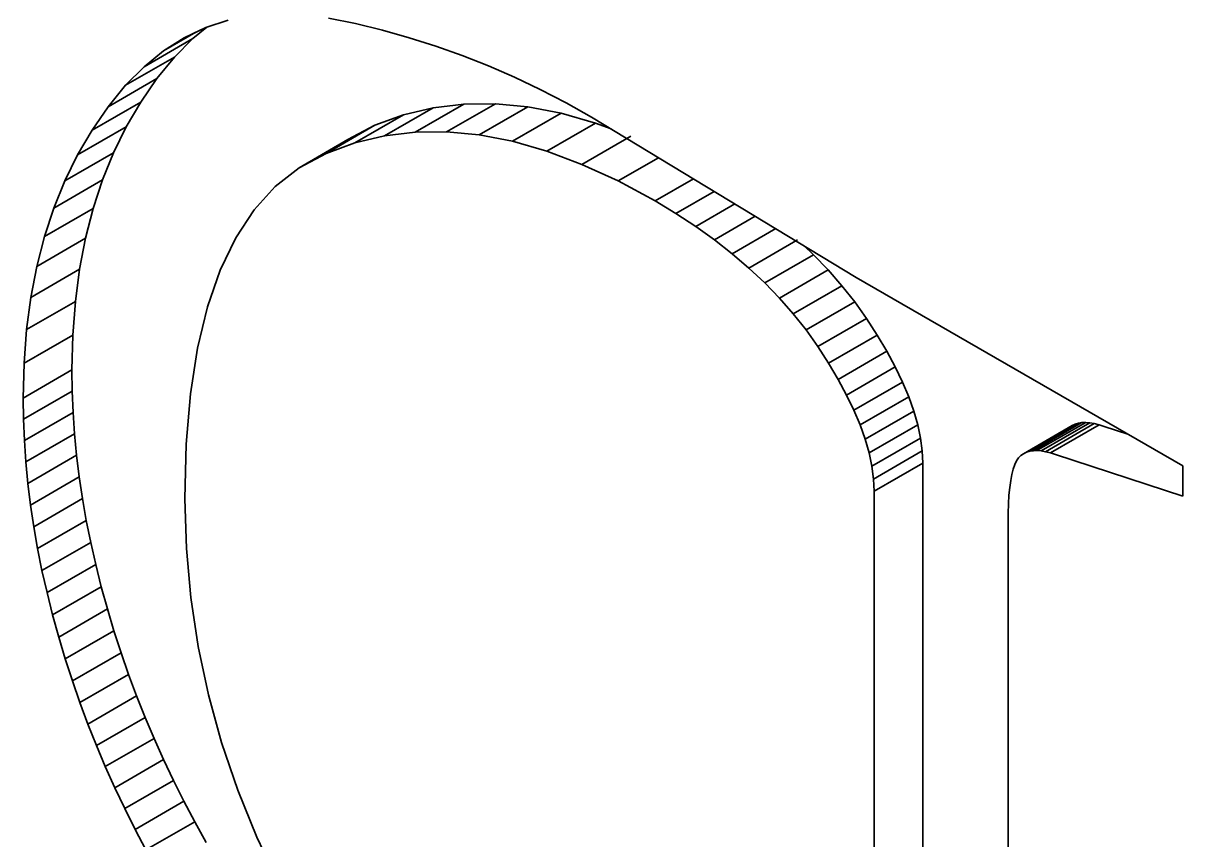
# Model space of a CAD drawing. Header units: millimetres. Extents: x -148 to 148, y -105 to 105.
# Drawn here: x 95.315 to 96.998, y -24.1 to -22.915 of the extents above; entities that cross this region are included whole.
import ezdxf

# ---------------------------------------------------------------- set-up
doc = ezdxf.new("R2010")
doc.units = ezdxf.units.MM
doc.layers.add('粗实线层', color=7, linetype='Continuous', lineweight=35)

msp = doc.modelspace()

# ---------------------------------------------------------------- linework, layer by layer
at = {"layer": '粗实线层', "color": 7, "lineweight": 35, "ltscale": 0.000865775}
msp.add_line((95.5485, -22.9359), (95.5798, -22.921), dxfattribs=at)
at = {"layer": '粗实线层', "color": 7, "lineweight": 35, "ltscale": 0.000657373}
msp.add_line((95.5611, -22.937), (95.5815, -22.9205), dxfattribs=at)
at = {"layer": '粗实线层', "color": 7, "lineweight": 35, "ltscale": 0.000861913}
msp.add_line((95.5798, -22.921), (95.6125, -22.9102), dxfattribs=at)
at = {"layer": '粗实线层', "color": 7, "lineweight": 35, "ltscale": 0.001001}
msp.add_line((95.7582, -22.9073), (95.7974, -22.9154), dxfattribs=at)
at = {"layer": '粗实线层', "color": 7, "lineweight": 35, "ltscale": 0.001003}
msp.add_line((95.7974, -22.9154), (95.8364, -22.9249), dxfattribs=at)
at = {"layer": '粗实线层', "color": 7, "lineweight": 35, "ltscale": 0.002041}
for p, q in [((95.4904, -22.9779), (95.5611, -22.937)), ((95.4635, -23.0049), (95.5343, -22.9641)), ((95.4382, -23.036), (95.5089, -22.9952)), ((95.4148, -23.07), (95.4855, -23.0292)), ((95.8393, -23.0782), (95.91, -23.0374)), ((95.8837, -23.0729), (95.9544, -23.0321)), ((95.9294, -23.0724), (96.0002, -23.0316)), ((95.9765, -23.0769), (96.0472, -23.0361)), ((95.7963, -23.0885), (95.867, -23.0477)), ((96.025, -23.0862), (96.0957, -23.0454)), ((95.3938, -23.1059), (95.4645, -23.0651)), ((95.7546, -23.1037), (95.8253, -23.0629)), ((96.0748, -23.1005), (96.1455, -23.0597)), ((95.7156, -23.1246), (95.7863, -23.0838)), ((96.1259, -23.1197), (96.1966, -23.0789)), ((95.3753, -23.1436), (95.446, -23.1028)), ((95.3457, -23.2245), (95.4164, -23.1837)), ((95.3346, -23.2677), (95.4053, -23.2269)), ((96.3682, -23.2702), (96.4389, -23.2293)), ((96.3911, -23.2917), (96.4618, -23.2508)), ((95.326, -23.3127), (95.3967, -23.2719)), ((96.4125, -23.3138), (96.4832, -23.273)), ((96.4325, -23.3366), (96.5032, -23.2958)), ((95.3198, -23.3596), (95.3906, -23.3188)), ((96.451, -23.3601), (96.5217, -23.3193)), ((96.4681, -23.3843), (96.5388, -23.3435)), ((95.3161, -23.4083), (95.3868, -23.3675)), ((96.4836, -23.4084), (96.5543, -23.3676)), ((96.4975, -23.4319), (96.5682, -23.391)), ((95.3149, -23.4589), (95.3856, -23.418)), ((96.5204, -23.4767), (96.5911, -23.4358)), ((96.5294, -23.498), (96.6001, -23.4572)), ((96.5368, -23.5187), (96.6075, -23.4779)), ((96.5425, -23.5386), (96.6132, -23.4978)), ((96.7667, -23.5397), (96.8374, -23.4988)), ((96.7709, -23.5376), (96.8416, -23.4967)), ((96.7756, -23.5361), (96.8463, -23.4953)), ((96.7807, -23.5353), (96.8514, -23.4945)), ((96.7862, -23.5352), (96.8569, -23.4943)), ((96.7922, -23.5357), (96.8629, -23.4948)), ((96.7987, -23.5368), (96.8694, -23.496)), ((96.8056, -23.5386), (96.8763, -23.4977)), ((95.3187, -23.5516), (95.3895, -23.5107)), ((96.5466, -23.5579), (96.6173, -23.5171)), ((95.3217, -23.5828), (95.3924, -23.542)), ((96.549, -23.5765), (96.6198, -23.5357)), ((96.5499, -23.5943), (96.6206, -23.5535)), ((95.3256, -23.6142), (95.3963, -23.5734)), ((95.3303, -23.6457), (95.401, -23.6049)), ((95.3358, -23.6775), (95.4065, -23.6366)), ((95.3422, -23.7094), (95.4129, -23.6685)), ((95.3495, -23.7414), (95.4202, -23.7006)), ((95.3576, -23.7736), (95.4283, -23.7328)), ((95.3664, -23.8058), (95.4372, -23.765)), ((95.376, -23.8377), (95.4467, -23.7969)), ((95.3863, -23.8695), (95.457, -23.8286)), ((95.3972, -23.9009), (95.4679, -23.8601)), ((95.4088, -23.9322), (95.4795, -23.8914)), ((95.4211, -23.9632), (95.4919, -23.9224)), ((95.4341, -23.994), (95.5049, -23.9532)), ((95.4478, -24.0245), (95.5185, -23.9837)), ((95.4622, -24.0549), (95.5329, -24.014)), ((95.4773, -24.085), (95.548, -24.0441)), ((95.4931, -24.1149), (95.5638, -24.0741))]:
    msp.add_line(p, q, dxfattribs=at)
at = {"layer": '粗实线层', "color": 7, "lineweight": 35, "ltscale": 0.001356}
msp.add_line((95.5187, -22.9549), (95.5657, -22.9277), dxfattribs=at)
at = {"layer": '粗实线层', "color": 7, "lineweight": 35, "ltscale": 0.000882696}
msp.add_line((95.5187, -22.9549), (95.5485, -22.9359), dxfattribs=at)
at = {"layer": '粗实线层', "color": 7, "lineweight": 35, "ltscale": 0.000952727}
for p, q in [((95.5343, -22.9641), (95.5611, -22.937)), ((95.4635, -23.0049), (95.4904, -22.9779))]:
    msp.add_line(p, q, dxfattribs=at)
at = {"layer": '粗实线层', "color": 7, "lineweight": 35, "ltscale": 0.001006}
msp.add_line((95.8364, -22.9249), (95.8751, -22.9358), dxfattribs=at)
at = {"layer": '粗实线层', "color": 7, "lineweight": 35, "ltscale": 0.00101}
msp.add_line((95.8751, -22.9358), (95.9137, -22.9481), dxfattribs=at)
at = {"layer": '粗实线层', "color": 7, "lineweight": 35, "ltscale": 0.000912007}
msp.add_line((95.4904, -22.9779), (95.5187, -22.9549), dxfattribs=at)
at = {"layer": '粗实线层', "color": 7, "lineweight": 35, "ltscale": 0.001016}
msp.add_line((95.9137, -22.9481), (95.9519, -22.9617), dxfattribs=at)
at = {"layer": '粗实线层', "color": 7, "lineweight": 35, "ltscale": 0.001004}
for p, q in [((95.5089, -22.9952), (95.5343, -22.9641)), ((95.4382, -23.036), (95.4635, -23.0049))]:
    msp.add_line(p, q, dxfattribs=at)
at = {"layer": '粗实线层', "color": 7, "lineweight": 35, "ltscale": 0.001023}
msp.add_line((95.9519, -22.9617), (95.99, -22.9768), dxfattribs=at)
at = {"layer": '粗实线层', "color": 7, "lineweight": 35, "ltscale": 0.001031}
msp.add_line((95.99, -22.9768), (96.0278, -22.9933), dxfattribs=at)
at = {"layer": '粗实线层', "color": 7, "lineweight": 35, "ltscale": 0.001033}
for p, q in [((95.4855, -23.0292), (95.5089, -22.9952)), ((95.4148, -23.07), (95.4382, -23.036))]:
    msp.add_line(p, q, dxfattribs=at)
at = {"layer": '粗实线层', "color": 7, "lineweight": 35, "ltscale": 0.00104}
msp.add_line((96.0278, -22.9933), (96.0654, -23.0111), dxfattribs=at)
at = {"layer": '粗实线层', "color": 7, "lineweight": 35, "ltscale": 0.00105}
for p, q in [((96.0654, -23.0111), (96.1027, -23.0304)), ((95.446, -23.1028), (95.4645, -23.0651)), ((95.3753, -23.1436), (95.3938, -23.1059))]:
    msp.add_line(p, q, dxfattribs=at)
at = {"layer": '粗实线层', "color": 7, "lineweight": 35, "ltscale": 0.001038}
msp.add_line((95.4645, -23.0651), (95.4855, -23.0292), dxfattribs=at)
at = {"layer": '粗实线层', "color": 7, "lineweight": 35, "ltscale": 0.001106}
for p, q in [((95.91, -23.0374), (95.867, -23.0477)), ((95.8253, -23.0629), (95.7863, -23.0838)), ((95.8393, -23.0782), (95.7963, -23.0885))]:
    msp.add_line(p, q, dxfattribs=at)
at = {"layer": '粗实线层', "color": 7, "lineweight": 35, "ltscale": 0.001117}
for p, q in [((95.9544, -23.0321), (95.91, -23.0374)), ((95.8837, -23.0729), (95.8393, -23.0782))]:
    msp.add_line(p, q, dxfattribs=at)
at = {"layer": '粗实线层', "color": 7, "lineweight": 35, "ltscale": 0.001144}
for p, q in [((96.0002, -23.0316), (95.9544, -23.0321)), ((95.9294, -23.0724), (95.8837, -23.0729)), ((95.6808, -23.152), (95.65, -23.1859))]:
    msp.add_line(p, q, dxfattribs=at)
at = {"layer": '粗实线层', "color": 7, "lineweight": 35, "ltscale": 0.001182}
for p, q in [((96.0472, -23.0361), (96.0002, -23.0316)), ((95.9765, -23.0769), (95.9294, -23.0724)), ((95.3906, -23.3188), (95.3967, -23.2719)), ((95.3198, -23.3596), (95.326, -23.3127))]:
    msp.add_line(p, q, dxfattribs=at)
at = {"layer": '粗实线层', "color": 7, "lineweight": 35, "ltscale": 0.001233}
msp.add_line((96.0957, -23.0454), (96.0472, -23.0361), dxfattribs=at)
at = {"layer": '粗实线层', "color": 7, "lineweight": 35, "ltscale": 0.001061}
msp.add_line((96.1027, -23.0304), (96.1398, -23.051), dxfattribs=at)
at = {"layer": '粗实线层', "color": 7, "lineweight": 35, "ltscale": 0.001109}
for p, q in [((95.867, -23.0477), (95.8253, -23.0629)), ((95.7963, -23.0885), (95.7546, -23.1037))]:
    msp.add_line(p, q, dxfattribs=at)
at = {"layer": '粗实线层', "color": 7, "lineweight": 35, "ltscale": 0.001295}
for p, q in [((96.1455, -23.0597), (96.0957, -23.0454)), ((96.0748, -23.1005), (96.025, -23.0862))]:
    msp.add_line(p, q, dxfattribs=at)
at = {"layer": '粗实线层', "color": 7, "lineweight": 35, "ltscale": 0.011225}
msp.add_line((96.1398, -23.051), (96.5238, -23.2837), dxfattribs=at)
at = {"layer": '粗实线层', "color": 7, "lineweight": 35, "ltscale": 0.001039}
msp.add_line((95.3938, -23.1059), (95.4148, -23.07), dxfattribs=at)
at = {"layer": '粗实线层', "color": 7, "lineweight": 35, "ltscale": 0.000603949}
msp.add_line((96.1681, -23.0682), (96.1455, -23.0597), dxfattribs=at)
at = {"layer": '粗实线层', "color": 7, "lineweight": 35, "ltscale": 0.001234}
msp.add_line((96.025, -23.0862), (95.9765, -23.0769), dxfattribs=at)
at = {"layer": '粗实线层', "color": 7, "lineweight": 35, "ltscale": 0.001066}
msp.add_line((95.43, -23.1423), (95.446, -23.1028), dxfattribs=at)
at = {"layer": '粗实线层', "color": 7, "lineweight": 35, "ltscale": 0.001105}
msp.add_line((95.7546, -23.1037), (95.7156, -23.1246), dxfattribs=at)
at = {"layer": '粗实线层', "color": 7, "lineweight": 35, "ltscale": 0.001366}
msp.add_line((96.1259, -23.1197), (96.0748, -23.1005), dxfattribs=at)
at = {"layer": '粗实线层', "color": 7, "lineweight": 35, "ltscale": 0.001444}
msp.add_line((96.1784, -23.1438), (96.1259, -23.1197), dxfattribs=at)
at = {"layer": '粗实线层', "color": 7, "lineweight": 35, "ltscale": 0.001693}
msp.add_line((96.1784, -23.1438), (96.237, -23.11), dxfattribs=at)
at = {"layer": '粗实线层', "color": 7, "lineweight": 35, "ltscale": 0.001108}
msp.add_line((95.7156, -23.1246), (95.6808, -23.152), dxfattribs=at)
at = {"layer": '粗实线层', "color": 7, "lineweight": 35, "ltscale": 0.002042}
for p, q in [((95.3593, -23.1831), (95.43, -23.1423)), ((96.5098, -23.4546), (96.5805, -23.4138)), ((95.3153, -23.4896), (95.3861, -23.4488)), ((95.3166, -23.5205), (95.3873, -23.4797))]:
    msp.add_line(p, q, dxfattribs=at)
at = {"layer": '粗实线层', "color": 7, "lineweight": 35, "ltscale": 0.001067}
msp.add_line((95.3593, -23.1831), (95.3753, -23.1436), dxfattribs=at)
at = {"layer": '粗实线层', "color": 7, "lineweight": 35, "ltscale": 0.001089}
msp.add_line((95.4164, -23.1837), (95.43, -23.1423), dxfattribs=at)
at = {"layer": '粗实线层', "color": 7, "lineweight": 35, "ltscale": 0.001529}
msp.add_line((96.2322, -23.1728), (96.1784, -23.1438), dxfattribs=at)
at = {"layer": '粗实线层', "color": 7, "lineweight": 35, "ltscale": 0.001605}
msp.add_line((96.2322, -23.1728), (96.2878, -23.1407), dxfattribs=at)
at = {"layer": '粗实线层', "color": 7, "lineweight": 35, "ltscale": 0.00087822}
msp.add_line((96.2623, -23.191), (96.2322, -23.1728), dxfattribs=at)
at = {"layer": '粗实线层', "color": 7, "lineweight": 35, "ltscale": 0.001602}
msp.add_line((96.2623, -23.191), (96.3178, -23.1589), dxfattribs=at)
at = {"layer": '粗实线层', "color": 7, "lineweight": 35, "ltscale": 0.001088}
msp.add_line((95.3457, -23.2245), (95.3593, -23.1831), dxfattribs=at)
at = {"layer": '粗实线层', "color": 7, "lineweight": 35, "ltscale": 0.001115}
for p, q in [((95.4053, -23.2269), (95.4164, -23.1837)), ((95.3346, -23.2677), (95.3457, -23.2245))]:
    msp.add_line(p, q, dxfattribs=at)
at = {"layer": '粗实线层', "color": 7, "lineweight": 35, "ltscale": 0.00121}
msp.add_line((95.65, -23.1859), (95.6234, -23.2263), dxfattribs=at)
at = {"layer": '粗实线层', "color": 7, "lineweight": 35, "ltscale": 0.001638}
msp.add_line((96.291, -23.2098), (96.3477, -23.177), dxfattribs=at)
at = {"layer": '粗实线层', "color": 7, "lineweight": 35, "ltscale": 0.000856478}
msp.add_line((96.291, -23.2098), (96.2623, -23.191), dxfattribs=at)
at = {"layer": '粗实线层', "color": 7, "lineweight": 35, "ltscale": 0.001711}
msp.add_line((96.3182, -23.2292), (96.3774, -23.195), dxfattribs=at)
at = {"layer": '粗实线层', "color": 7, "lineweight": 35, "ltscale": 0.00083608}
msp.add_line((96.3182, -23.2292), (96.291, -23.2098), dxfattribs=at)
at = {"layer": '粗实线层', "color": 7, "lineweight": 35, "ltscale": 0.001821}
for p, q in [((96.3439, -23.2494), (96.407, -23.2129)), ((95.6029, -23.9591), (95.6264, -24.028))]:
    msp.add_line(p, q, dxfattribs=at)
at = {"layer": '粗实线层', "color": 7, "lineweight": 35, "ltscale": 0.001147}
msp.add_line((95.3967, -23.2719), (95.4053, -23.2269), dxfattribs=at)
at = {"layer": '粗实线层', "color": 7, "lineweight": 35, "ltscale": 0.001301}
msp.add_line((95.6234, -23.2263), (95.6008, -23.2732), dxfattribs=at)
at = {"layer": '粗实线层', "color": 7, "lineweight": 35, "ltscale": 0.000817427}
msp.add_line((96.3439, -23.2494), (96.3182, -23.2292), dxfattribs=at)
at = {"layer": '粗实线层', "color": 7, "lineweight": 35, "ltscale": 0.000482253}
msp.add_line((96.4618, -23.2508), (96.4477, -23.2376), dxfattribs=at)
at = {"layer": '粗实线层', "color": 7, "lineweight": 35, "ltscale": 0.000799761}
msp.add_line((96.3682, -23.2702), (96.3439, -23.2494), dxfattribs=at)
at = {"layer": '粗实线层', "color": 7, "lineweight": 35, "ltscale": 0.000770212}
msp.add_line((96.4832, -23.273), (96.4618, -23.2508), dxfattribs=at)
at = {"layer": '粗实线层', "color": 7, "lineweight": 35, "ltscale": 0.001146}
msp.add_line((95.326, -23.3127), (95.3346, -23.2677), dxfattribs=at)
at = {"layer": '粗实线层', "color": 7, "lineweight": 35, "ltscale": 0.001413}
msp.add_line((95.6008, -23.2732), (95.5824, -23.3267), dxfattribs=at)
at = {"layer": '粗实线层', "color": 7, "lineweight": 35, "ltscale": 0.00078424}
msp.add_line((96.3911, -23.2917), (96.3682, -23.2702), dxfattribs=at)
at = {"layer": '粗实线层', "color": 7, "lineweight": 35, "ltscale": 0.0007583}
msp.add_line((96.5032, -23.2958), (96.4832, -23.273), dxfattribs=at)
at = {"layer": '粗实线层', "color": 7, "lineweight": 35, "ltscale": 0.000770486}
msp.add_line((96.4125, -23.3138), (96.3911, -23.2917), dxfattribs=at)
at = {"layer": '粗实线层', "color": 7, "lineweight": 35, "ltscale": 0.013685}
msp.add_line((96.5238, -23.2837), (96.9979, -23.5574), dxfattribs=at)
at = {"layer": '粗实线层', "color": 7, "lineweight": 35, "ltscale": 0.00074775}
msp.add_line((96.5217, -23.3193), (96.5032, -23.2958), dxfattribs=at)
at = {"layer": '粗实线层', "color": 7, "lineweight": 35, "ltscale": 0.001221}
for p, q in [((95.3868, -23.3675), (95.3906, -23.3188)), ((95.3161, -23.4083), (95.3198, -23.3596))]:
    msp.add_line(p, q, dxfattribs=at)
at = {"layer": '粗实线层', "color": 7, "lineweight": 35, "ltscale": 0.000758013}
msp.add_line((96.4325, -23.3366), (96.4125, -23.3138), dxfattribs=at)
at = {"layer": '粗实线层', "color": 7, "lineweight": 35, "ltscale": 0.000739817}
msp.add_line((96.5388, -23.3435), (96.5217, -23.3193), dxfattribs=at)
at = {"layer": '粗实线层', "color": 7, "lineweight": 35, "ltscale": 0.00154}
msp.add_line((95.5824, -23.3267), (95.568, -23.3866), dxfattribs=at)
at = {"layer": '粗实线层', "color": 7, "lineweight": 35, "ltscale": 0.00074805}
msp.add_line((96.451, -23.3601), (96.4325, -23.3366), dxfattribs=at)
at = {"layer": '粗实线层', "color": 7, "lineweight": 35, "ltscale": 0.000717635}
msp.add_line((96.5543, -23.3676), (96.5388, -23.3435), dxfattribs=at)
at = {"layer": '粗实线层', "color": 7, "lineweight": 35, "ltscale": 0.001264}
for p, q in [((95.3856, -23.418), (95.3868, -23.3675)), ((95.3149, -23.4589), (95.3161, -23.4083))]:
    msp.add_line(p, q, dxfattribs=at)
at = {"layer": '粗实线层', "color": 7, "lineweight": 35, "ltscale": 0.000739505}
msp.add_line((96.4681, -23.3843), (96.451, -23.3601), dxfattribs=at)
at = {"layer": '粗实线层', "color": 7, "lineweight": 35, "ltscale": 0.000681571}
msp.add_line((96.5682, -23.391), (96.5543, -23.3676), dxfattribs=at)
at = {"layer": '粗实线层', "color": 7, "lineweight": 35, "ltscale": 0.001679}
msp.add_line((95.568, -23.3866), (95.5578, -23.453), dxfattribs=at)
at = {"layer": '粗实线层', "color": 7, "lineweight": 35, "ltscale": 0.000717955}
msp.add_line((96.4836, -23.4084), (96.4681, -23.3843), dxfattribs=at)
at = {"layer": '粗实线层', "color": 7, "lineweight": 35, "ltscale": 0.000646375}
msp.add_line((96.5805, -23.4138), (96.5682, -23.391), dxfattribs=at)
at = {"layer": '粗实线层', "color": 7, "lineweight": 35, "ltscale": 0.000681243}
msp.add_line((96.4975, -23.4319), (96.4836, -23.4084), dxfattribs=at)
at = {"layer": '粗实线层', "color": 7, "lineweight": 35, "ltscale": 0.000768354}
msp.add_line((95.3861, -23.4488), (95.3856, -23.418), dxfattribs=at)
at = {"layer": '粗实线层', "color": 7, "lineweight": 35, "ltscale": 0.000611833}
msp.add_line((96.5911, -23.4358), (96.5805, -23.4138), dxfattribs=at)
at = {"layer": '粗实线层', "color": 7, "lineweight": 35, "ltscale": 0.00064653}
msp.add_line((96.5098, -23.4546), (96.4975, -23.4319), dxfattribs=at)
at = {"layer": '粗实线层', "color": 7, "lineweight": 35, "ltscale": 0.000579545}
msp.add_line((96.6001, -23.4572), (96.5911, -23.4358), dxfattribs=at)
at = {"layer": '粗实线层', "color": 7, "lineweight": 35, "ltscale": 0.00076873}
msp.add_line((95.3153, -23.4896), (95.3149, -23.4589), dxfattribs=at)
at = {"layer": '粗实线层', "color": 7, "lineweight": 35, "ltscale": 0.000773141}
for p, q in [((95.3873, -23.4797), (95.3861, -23.4488)), ((95.3166, -23.5205), (95.3153, -23.4896))]:
    msp.add_line(p, q, dxfattribs=at)
at = {"layer": '粗实线层', "color": 7, "lineweight": 35, "ltscale": 0.001829}
msp.add_line((95.5578, -23.453), (95.5516, -23.5259), dxfattribs=at)
at = {"layer": '粗实线层', "color": 7, "lineweight": 35, "ltscale": 0.000611998}
msp.add_line((96.5204, -23.4767), (96.5098, -23.4546), dxfattribs=at)
at = {"layer": '粗实线层', "color": 7, "lineweight": 35, "ltscale": 0.000548261}
msp.add_line((96.6075, -23.4779), (96.6001, -23.4572), dxfattribs=at)
at = {"layer": '粗实线层', "color": 7, "lineweight": 35, "ltscale": 0.000579046}
msp.add_line((96.5294, -23.498), (96.5204, -23.4767), dxfattribs=at)
at = {"layer": '粗实线层', "color": 7, "lineweight": 35, "ltscale": 0.00077848}
msp.add_line((95.3895, -23.5107), (95.3873, -23.4797), dxfattribs=at)
at = {"layer": '粗实线层', "color": 7, "lineweight": 35, "ltscale": 0.000519064}
for p, q in [((96.6132, -23.4978), (96.6075, -23.4779)), ((96.5425, -23.5386), (96.5368, -23.5187))]:
    msp.add_line(p, q, dxfattribs=at)
at = {"layer": '粗实线层', "color": 7, "lineweight": 35, "ltscale": 0.000548389}
msp.add_line((96.5368, -23.5187), (96.5294, -23.498), dxfattribs=at)
at = {"layer": '粗实线层', "color": 7, "lineweight": 35, "ltscale": 0.00049215}
msp.add_line((96.6173, -23.5171), (96.6132, -23.4978), dxfattribs=at)
at = {"layer": '粗实线层', "color": 7, "lineweight": 35, "ltscale": 0.000117543}
msp.add_line((96.8416, -23.4967), (96.8374, -23.4988), dxfattribs=at)
at = {"layer": '粗实线层', "color": 7, "lineweight": 35, "ltscale": 0.000121862}
for p, q in [((96.8463, -23.4953), (96.8416, -23.4967)), ((96.7756, -23.5361), (96.7709, -23.5376))]:
    msp.add_line(p, q, dxfattribs=at)
at = {"layer": '粗实线层', "color": 7, "lineweight": 35, "ltscale": 0.000129323}
msp.add_line((96.8514, -23.4945), (96.8463, -23.4953), dxfattribs=at)
at = {"layer": '粗实线层', "color": 7, "lineweight": 35, "ltscale": 0.000138907}
for p, q in [((96.8569, -23.4943), (96.8514, -23.4945)), ((96.7862, -23.5352), (96.7807, -23.5353))]:
    msp.add_line(p, q, dxfattribs=at)
at = {"layer": '粗实线层', "color": 7, "lineweight": 35, "ltscale": 0.000150764}
msp.add_line((96.8629, -23.4948), (96.8569, -23.4943), dxfattribs=at)
at = {"layer": '粗实线层', "color": 7, "lineweight": 35, "ltscale": 0.000164254}
msp.add_line((96.8694, -23.496), (96.8629, -23.4948), dxfattribs=at)
at = {"layer": '粗实线层', "color": 7, "lineweight": 35, "ltscale": 0.000178012}
msp.add_line((96.8763, -23.4977), (96.8694, -23.496), dxfattribs=at)
at = {"layer": '粗实线层', "color": 7, "lineweight": 35, "ltscale": 0.000193858}
msp.add_line((96.8837, -23.5001), (96.8763, -23.4977), dxfattribs=at)
at = {"layer": '粗实线层', "color": 7, "lineweight": 35, "ltscale": 0.000905961}
msp.add_line((96.9181, -23.5114), (96.8837, -23.5001), dxfattribs=at)
at = {"layer": '粗实线层', "color": 7, "lineweight": 35, "ltscale": 0.000778506}
msp.add_line((95.3187, -23.5516), (95.3166, -23.5205), dxfattribs=at)
at = {"layer": '粗实线层', "color": 7, "lineweight": 35, "ltscale": 0.00078444}
msp.add_line((95.3924, -23.542), (95.3895, -23.5107), dxfattribs=at)
at = {"layer": '粗实线层', "color": 7, "lineweight": 35, "ltscale": 0.001986}
msp.add_line((95.5516, -23.5259), (95.5496, -23.6053), dxfattribs=at)
at = {"layer": '粗实线层', "color": 7, "lineweight": 35, "ltscale": 0.000468294}
msp.add_line((96.6198, -23.5357), (96.6173, -23.5171), dxfattribs=at)
at = {"layer": '粗实线层', "color": 7, "lineweight": 35, "ltscale": 0.000790503}
msp.add_line((95.3963, -23.5734), (95.3924, -23.542), dxfattribs=at)
at = {"layer": '粗实线层', "color": 7, "lineweight": 35, "ltscale": 0.000492523}
msp.add_line((96.5466, -23.5579), (96.5425, -23.5386), dxfattribs=at)
at = {"layer": '粗实线层', "color": 7, "lineweight": 35, "ltscale": 0.000447158}
for p, q in [((96.6206, -23.5535), (96.6198, -23.5357)), ((96.5499, -23.5943), (96.549, -23.5765))]:
    msp.add_line(p, q, dxfattribs=at)
at = {"layer": '粗实线层', "color": 7, "lineweight": 35, "ltscale": 0.000118151}
msp.add_line((96.7629, -23.5424), (96.7596, -23.5458), dxfattribs=at)
at = {"layer": '粗实线层', "color": 7, "lineweight": 35, "ltscale": 0.000116055}
msp.add_line((96.7667, -23.5397), (96.7629, -23.5424), dxfattribs=at)
at = {"layer": '粗实线层', "color": 7, "lineweight": 35, "ltscale": 0.000117374}
msp.add_line((96.7709, -23.5376), (96.7667, -23.5397), dxfattribs=at)
at = {"layer": '粗实线层', "color": 7, "lineweight": 35, "ltscale": 0.000129382}
msp.add_line((96.7807, -23.5353), (96.7756, -23.5361), dxfattribs=at)
at = {"layer": '粗实线层', "color": 7, "lineweight": 35, "ltscale": 0.000150794}
msp.add_line((96.7922, -23.5357), (96.7862, -23.5352), dxfattribs=at)
at = {"layer": '粗实线层', "color": 7, "lineweight": 35, "ltscale": 0.000163812}
msp.add_line((96.7987, -23.5368), (96.7922, -23.5357), dxfattribs=at)
at = {"layer": '粗实线层', "color": 7, "lineweight": 35, "ltscale": 0.000178381}
msp.add_line((96.8056, -23.5386), (96.7987, -23.5368), dxfattribs=at)
at = {"layer": '粗实线层', "color": 7, "lineweight": 35, "ltscale": 0.000193495}
msp.add_line((96.813, -23.541), (96.8056, -23.5386), dxfattribs=at)
at = {"layer": '粗实线层', "color": 7, "lineweight": 35, "ltscale": 0.004861}
msp.add_line((96.9979, -23.6012), (96.813, -23.541), dxfattribs=at)
at = {"layer": '粗实线层', "color": 7, "lineweight": 35, "ltscale": 0.00078406}
msp.add_line((95.3217, -23.5828), (95.3187, -23.5516), dxfattribs=at)
at = {"layer": '粗实线层', "color": 7, "lineweight": 35, "ltscale": 0.000467915}
msp.add_line((96.549, -23.5765), (96.5466, -23.5579), dxfattribs=at)
at = {"layer": '粗实线层', "color": 7, "lineweight": 35, "ltscale": 0.030107}
for p, q in [((96.6206, -24.7578), (96.6206, -23.5535)), ((96.5499, -24.7986), (96.5499, -23.5943))]:
    msp.add_line(p, q, dxfattribs=at)
at = {"layer": '粗实线层', "color": 7, "lineweight": 35, "ltscale": 0.000175058}
msp.add_line((96.7541, -23.5555), (96.7518, -23.5621), dxfattribs=at)
at = {"layer": '粗实线层', "color": 7, "lineweight": 35, "ltscale": 0.000151001}
msp.add_line((96.7567, -23.55), (96.7541, -23.5555), dxfattribs=at)
at = {"layer": '粗实线层', "color": 7, "lineweight": 35, "ltscale": 0.000129511}
msp.add_line((96.7596, -23.5458), (96.7567, -23.55), dxfattribs=at)
at = {"layer": '粗实线层', "color": 7, "lineweight": 35, "ltscale": 0.001095}
msp.add_line((96.9979, -23.5574), (96.9979, -23.6012), dxfattribs=at)
at = {"layer": '粗实线层', "color": 7, "lineweight": 35, "ltscale": 0.000797581}
for p, q in [((95.401, -23.6049), (95.3963, -23.5734)), ((95.3303, -23.6457), (95.3256, -23.6142))]:
    msp.add_line(p, q, dxfattribs=at)
at = {"layer": '粗实线层', "color": 7, "lineweight": 35, "ltscale": 0.000227141}
msp.add_line((96.7498, -23.5698), (96.7481, -23.5788), dxfattribs=at)
at = {"layer": '粗实线层', "color": 7, "lineweight": 35, "ltscale": 0.000200496}
msp.add_line((96.7518, -23.5621), (96.7498, -23.5698), dxfattribs=at)
at = {"layer": '粗实线层', "color": 7, "lineweight": 35, "ltscale": 0.000790882}
msp.add_line((95.3256, -23.6142), (95.3217, -23.5828), dxfattribs=at)
at = {"layer": '粗实线层', "color": 7, "lineweight": 35, "ltscale": 0.000282445}
msp.add_line((96.7467, -23.5889), (96.7456, -23.6001), dxfattribs=at)
at = {"layer": '粗实线层', "color": 7, "lineweight": 35, "ltscale": 0.000254908}
msp.add_line((96.7481, -23.5788), (96.7467, -23.5889), dxfattribs=at)
at = {"layer": '粗实线层', "color": 7, "lineweight": 35, "ltscale": 0.000805139}
for p, q in [((95.4065, -23.6366), (95.401, -23.6049)), ((95.3358, -23.6775), (95.3303, -23.6457))]:
    msp.add_line(p, q, dxfattribs=at)
at = {"layer": '粗实线层', "color": 7, "lineweight": 35, "ltscale": 0.0018}
msp.add_line((95.5496, -23.6053), (95.5517, -23.6773), dxfattribs=at)
at = {"layer": '粗实线层', "color": 7, "lineweight": 35, "ltscale": 0.000311102}
msp.add_line((96.7456, -23.6001), (96.7448, -23.6125), dxfattribs=at)
at = {"layer": '粗实线层', "color": 7, "lineweight": 35, "ltscale": 0.000368901}
msp.add_line((96.7444, -23.6261), (96.7442, -23.6409), dxfattribs=at)
at = {"layer": '粗实线层', "color": 7, "lineweight": 35, "ltscale": 0.000339701}
msp.add_line((96.7448, -23.6125), (96.7444, -23.6261), dxfattribs=at)
at = {"layer": '粗实线层', "color": 7, "lineweight": 35, "ltscale": 0.000813136}
for p, q in [((95.4129, -23.6685), (95.4065, -23.6366)), ((95.3422, -23.7094), (95.3358, -23.6775))]:
    msp.add_line(p, q, dxfattribs=at)
at = {"layer": '粗实线层', "color": 7, "lineweight": 35, "ltscale": 0.03175}
msp.add_line((96.7442, -23.6409), (96.7442, -24.9109), dxfattribs=at)
at = {"layer": '粗实线层', "color": 7, "lineweight": 35, "ltscale": 0.00082178}
msp.add_line((95.4202, -23.7006), (95.4129, -23.6685), dxfattribs=at)
at = {"layer": '粗实线层', "color": 7, "lineweight": 35, "ltscale": 0.001791}
msp.add_line((95.5517, -23.6773), (95.5581, -23.7486), dxfattribs=at)
at = {"layer": '粗实线层', "color": 7, "lineweight": 35, "ltscale": 0.000821323}
msp.add_line((95.3495, -23.7414), (95.3422, -23.7094), dxfattribs=at)
at = {"layer": '粗实线层', "color": 7, "lineweight": 35, "ltscale": 0.000830368}
msp.add_line((95.4283, -23.7328), (95.4202, -23.7006), dxfattribs=at)
at = {"layer": '粗实线层', "color": 7, "lineweight": 35, "ltscale": 0.000830461}
msp.add_line((95.3576, -23.7736), (95.3495, -23.7414), dxfattribs=at)
at = {"layer": '粗实线层', "color": 7, "lineweight": 35, "ltscale": 0.00083449}
for p, q in [((95.4372, -23.765), (95.4283, -23.7328)), ((95.3664, -23.8058), (95.3576, -23.7736))]:
    msp.add_line(p, q, dxfattribs=at)
at = {"layer": '粗实线层', "color": 7, "lineweight": 35, "ltscale": 0.001789}
msp.add_line((95.5581, -23.7486), (95.5688, -23.8194), dxfattribs=at)
at = {"layer": '粗实线层', "color": 7, "lineweight": 35, "ltscale": 0.000833472}
msp.add_line((95.4467, -23.7969), (95.4372, -23.765), dxfattribs=at)
at = {"layer": '粗实线层', "color": 7, "lineweight": 35, "ltscale": 0.000833838}
msp.add_line((95.376, -23.8377), (95.3664, -23.8058), dxfattribs=at)
at = {"layer": '粗实线层', "color": 7, "lineweight": 35, "ltscale": 0.000833476}
msp.add_line((95.457, -23.8286), (95.4467, -23.7969), dxfattribs=at)
at = {"layer": '粗实线层', "color": 7, "lineweight": 35, "ltscale": 0.000833147}
msp.add_line((95.4679, -23.8601), (95.457, -23.8286), dxfattribs=at)
at = {"layer": '粗实线层', "color": 7, "lineweight": 35, "ltscale": 0.001793}
msp.add_line((95.5688, -23.8194), (95.5837, -23.8895), dxfattribs=at)
at = {"layer": '粗实线层', "color": 7, "lineweight": 35, "ltscale": 0.000833113}
msp.add_line((95.3863, -23.8695), (95.376, -23.8377), dxfattribs=at)
at = {"layer": '粗实线层', "color": 7, "lineweight": 35, "ltscale": 0.000833574}
for p, q in [((95.4795, -23.8914), (95.4679, -23.8601)), ((95.4088, -23.9322), (95.3972, -23.9009))]:
    msp.add_line(p, q, dxfattribs=at)
at = {"layer": '粗实线层', "color": 7, "lineweight": 35, "ltscale": 0.000833508}
msp.add_line((95.3972, -23.9009), (95.3863, -23.8695), dxfattribs=at)
at = {"layer": '粗实线层', "color": 7, "lineweight": 35, "ltscale": 0.000834394}
for p, q in [((95.4919, -23.9224), (95.4795, -23.8914)), ((95.4211, -23.9632), (95.4088, -23.9322))]:
    msp.add_line(p, q, dxfattribs=at)
at = {"layer": '粗实线层', "color": 7, "lineweight": 35, "ltscale": 0.001804}
msp.add_line((95.5837, -23.8895), (95.6029, -23.9591), dxfattribs=at)
at = {"layer": '粗实线层', "color": 7, "lineweight": 35, "ltscale": 0.000835604}
msp.add_line((95.5049, -23.9532), (95.4919, -23.9224), dxfattribs=at)
at = {"layer": '粗实线层', "color": 7, "lineweight": 35, "ltscale": 0.000835253}
msp.add_line((95.4341, -23.994), (95.4211, -23.9632), dxfattribs=at)
at = {"layer": '粗实线层', "color": 7, "lineweight": 35, "ltscale": 0.000836856}
for p, q in [((95.5185, -23.9837), (95.5049, -23.9532)), ((95.4478, -24.0245), (95.4341, -23.994))]:
    msp.add_line(p, q, dxfattribs=at)
at = {"layer": '粗实线层', "color": 7, "lineweight": 35, "ltscale": 0.000838846}
msp.add_line((95.5329, -24.014), (95.5185, -23.9837), dxfattribs=at)
at = {"layer": '粗实线层', "color": 7, "lineweight": 35, "ltscale": 0.000841221}
msp.add_line((95.548, -24.0441), (95.5329, -24.014), dxfattribs=at)
at = {"layer": '粗实线层', "color": 7, "lineweight": 35, "ltscale": 0.000839191}
msp.add_line((95.4622, -24.0549), (95.4478, -24.0245), dxfattribs=at)
at = {"layer": '粗实线层', "color": 7, "lineweight": 35, "ltscale": 0.001844}
msp.add_line((95.6264, -24.028), (95.6541, -24.0963), dxfattribs=at)
at = {"layer": '粗实线层', "color": 7, "lineweight": 35, "ltscale": 0.00084707}
for p, q in [((95.5638, -24.0741), (95.548, -24.0441)), ((95.4931, -24.1149), (95.4773, -24.085))]:
    msp.add_line(p, q, dxfattribs=at)
at = {"layer": '粗实线层', "color": 7, "lineweight": 35, "ltscale": 0.00084088}
msp.add_line((95.4773, -24.085), (95.4622, -24.0549), dxfattribs=at)
at = {"layer": '粗实线层', "color": 7, "lineweight": 35, "ltscale": 0.000856931}
msp.add_line((95.5805, -24.104), (95.5638, -24.0741), dxfattribs=at)
at = {"layer": '粗实线层', "color": 7, "lineweight": 35, "ltscale": 0.001873}
msp.add_line((95.6541, -24.0963), (95.6861, -24.1641), dxfattribs=at)

doc.saveas('drawing.dxf')
